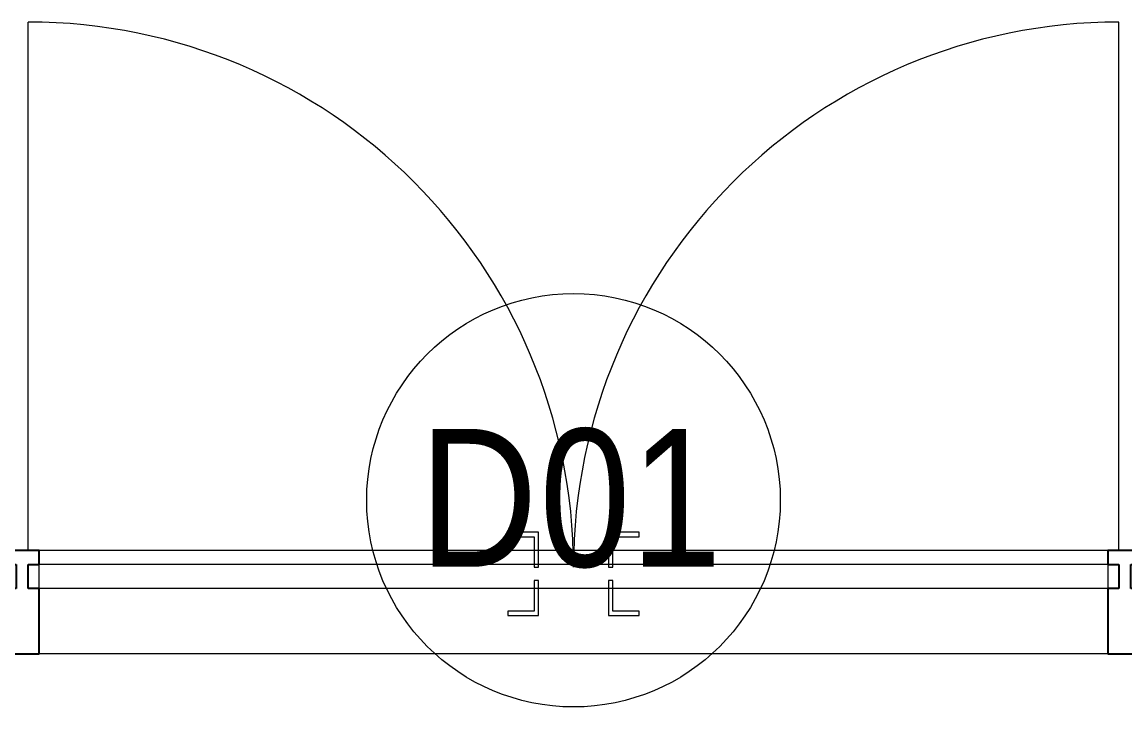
# Model space of a CAD drawing. Header units: millimetres. Extents: x -9358 to 257996, y -67499 to 9117.
# Drawn here: x 22550 to 24150, y -35375 to -34381 of the extents above; entities that cross this region are included whole.
import ezdxf
from ezdxf import colors
from ezdxf.entities.mleader import LeaderData, LeaderLine
from ezdxf.math import Vec2, Vec3

# ---------------------------------------------------------------- set-up
doc = ezdxf.new("R2010")
doc.units = ezdxf.units.MM
doc.header["$LTSCALE"] = 1000
for name, color, linetype, lineweight in [('A-DOOR', 8, 'Continuous', 9), ('A-DOR', 8, 'Continuous', 9), ('A-FLR-PAT', 8, 'Continuous', 18), ('A-TYP-DOR', 8, 'Continuous', 0), ('A-WAL-CRT-MLN', 8, 'Continuous', 9), ('A-WAL-CRT-MLN-1', 8, 'Continuous', 25)]:
    doc.layers.add(name, color=color, linetype=linetype, lineweight=lineweight)
doc.layers.add('CCTVNET', color=6, linetype='Continuous')
doc.styles.add('Arial_7', font='arial.ttf', dxfattribs={"width": 0.85, "height": 200})
doc.styles.add('ELEC', font='romant.shx', dxfattribs={"width": 0.8, "oblique": 15, "height": 0.18})

# ---------------------------------------------------------------- blocks, each defined once
blk = doc.blocks.new('Door Tag - Door Tag-41184-01-Ground Floor Plan')
at = {"layer": 'A-TYP-DOR'}
blk.add_circle((0, 0), 3, dxfattribs=at)
blk = doc.blocks.new('M_Door-Curtain-Wall-Double-Glass - M_Door-Curtain-Wall-Double-Glass-1600_2500-2866187-01-Ground Floor Furniture Plan')
at = {"layer": 'A-DOOR'}
for p, q in [((-791.3, -75), (-791.3, -842.1)), ((791.3, -75), (791.3, -842.1))]:
    blk.add_line(p, q, dxfattribs=at)
for centre, start, end in [((-791.3, -50.8), 270, 360), ((791.3, -50.8), 180, 270)]:
    blk.add_arc(centre, 791.3, start, end, dxfattribs=at)
at = {"layer": 'A-DOR'}
for p, q in [((-50.8, 19.1), (-95.2, 19.1)), ((-95.2, 19.1), (-95.2, 12.7)), ((-50.8, -31.7), (-50.8, 19.1)), ((50.8, 19.1), (50.8, -31.7)), ((95.3, 19.1), (50.8, 19.1)), ((95.3, 12.7), (95.3, 19.1)), ((-95.2, 12.7), (-57.1, 12.7)), ((-57.1, 12.7), (-57.1, -31.7)), ((57.2, -31.7), (57.2, 12.7)), ((57.2, 12.7), (95.3, 12.7)), ((-57.1, -31.7), (-50.8, -31.7)), ((50.8, -31.7), (57.2, -31.7)), ((-50.8, -50.8), (-57.1, -50.8)), ((-57.1, -50.8), (-57.1, -95.2)), ((-50.8, -101.6), (-50.8, -50.8)), ((57.2, -50.8), (50.8, -50.8)), ((50.8, -50.8), (50.8, -101.6)), ((57.2, -95.2), (57.2, -50.8)), ((-57.1, -95.2), (-95.2, -95.2)), ((-95.2, -95.2), (-95.2, -101.6)), ((95.3, -95.2), (57.2, -95.2)), ((95.3, -101.6), (95.3, -95.2)), ((-95.2, -101.6), (-50.8, -101.6)), ((50.8, -101.6), (95.3, -101.6))]:
    blk.add_line(p, q, dxfattribs=at)
blk = doc.blocks.new('Rectangular Mullion - 50 x 150_Profile_Center-517007-01-Ground Floor Furniture Plan')
at = {"layer": 'A-WAL-CRT-MLN-1'}
for p, q in [((-25, 55), (-25, 75)), ((-25, 75), (25, 75)), ((25, 75), (25, 55)), ((-8.6875, 55), (-25, 55)), ((-8.6875, 20), (-8.6875, 55)), ((25, 55), (8.6875, 55)), ((8.6875, 55), (8.6875, 20)), ((-25, -75), (-25, 20)), ((-25, 20), (-8.6875, 20)), ((8.6875, 20), (25, 20)), ((25, 20), (25, -75)), ((25, -75), (-25, -75))]:
    blk.add_line(p, q, dxfattribs=at)
blk = doc.blocks.new('Rectangular Mullion - 50 x 150_left-516780-01-Ground Floor Furniture Plan')
at = {"layer": 'A-WAL-CRT-MLN'}
for p, q in [((23350, -34999.5), (24125, -34999.5)), ((23350, -35019.5), (24125, -35019.5)), ((24125, -35020), (24125, -35054.5)), ((23350, -35054.5), (24125, -35054.5)), ((23350, -35149.5), (24125, -35149.5))]:
    blk.add_line(p, q, dxfattribs=at)
blk = doc.blocks.new('Rectangular Mullion - 50 x 150_left-516796-01-Ground Floor Furniture Plan')
at = {"layer": 'A-WAL-CRT-MLN'}
for p, q in [((22575, -34999.5), (23350, -34999.5)), ((22575, -35019.5), (23350, -35019.5)), ((22575, -35054.5), (22575, -35020)), ((22575, -35054.5), (23350, -35054.5)), ((22575, -35149.5), (23350, -35149.5))]:
    blk.add_line(p, q, dxfattribs=at)
blk = doc.blocks.new('G')
at = {"layer": 'A-FLR-PAT'}
for p, q in [((22525, -34999.5), (23292.8, -34999.5)), ((23299.2, -34999.5), (23400.8, -34999.5)), ((23407.1, -34999.5), (24175, -34999.5)), ((24125, -35150), (22575, -35150))]:
    blk.add_line(p, q, dxfattribs=at)
at = {"layer": 'A-DOR', "rotation": 180}
blk.add_blockref('M_Door-Curtain-Wall-Double-Glass - M_Door-Curtain-Wall-Double-Glass-1600_2500-2866187-01-Ground Floor Furniture Plan', (23350, -35075), dxfattribs=at)
at = {"layer": 'A-WAL-CRT-MLN', "extrusion": (0, 0, -1)}
for p in [(-22550, -35075), (-24150, -35075)]:
    blk.add_blockref('Rectangular Mullion - 50 x 150_Profile_Center-517007-01-Ground Floor Furniture Plan', p, dxfattribs=at)
at = {"layer": 'A-WAL-CRT-MLN'}
for name in ['Rectangular Mullion - 50 x 150_left-516796-01-Ground Floor Furniture Plan', 'Rectangular Mullion - 50 x 150_left-516780-01-Ground Floor Furniture Plan']:
    blk.add_blockref(name, (0, 0), dxfattribs=at)

msp = doc.modelspace()

# ---------------------------------------------------------------- block references
msp.add_blockref('G', (0, -148.1))

# ---------------------------------------------------------------- next in the draw order: block references
at = {"layer": 'A-TYP-DOR', "xscale": 99.99999999999991, "yscale": 99.99999999999991, "zscale": 99.99999999999991}
msp.add_blockref('Door Tag - Door Tag-41184-01-Ground Floor Plan', (23350, -35075), dxfattribs=at)

# ---------------------------------------------------------------- next in the draw order: texts
at = {"layer": 'A-TYP-DOR', "char_height": 200, "attachment_point": 1, "style": 'Arial_7'}
for s, insert, width in [('D', (23126.3, -34971.4), 211.245), ('01', (23300.6, -34971.4), 327.088)]:
    msp.add_mtext(s, dxfattribs=dict(at, insert=insert, width=width))

# ---------------------------------------------------------------- next in the draw order: leaders
at = {"layer": 'CCTVNET', "color": 3}
ml = msp.add_multileader_mtext('Standard', dxfattribs=at)
ml.set_content('{\\C6;CABLE TRUNK (200X100X150mm) FOR CCTV & ACCESS CONTROL}', color=2, style='ELEC')
ml.set_leader_properties(color=6)
ml.build(insert=Vec2(0, 0))
ml.multileader.update_dxf_attribs({"text_left_attachment_type": 6, "text_right_attachment_type": 6, "dogleg_length": 1703.1, "arrow_head_size": 151.4})
ctx = ml.context
ctx.base_point, ctx.char_height, ctx.arrow_head_size, ctx.landing_gap_size, ctx.plane_origin = Vec3(10418.6, -35141.1), 227.107, 151.4, 22.7, Vec3(-2585.3, -72483)
ctx.left_attachment, ctx.right_attachment = 6, 6
notes = []
notes.append((ctx, [(0, (1, 1, 0), (10241, -35141.1), (1, 0), 177.6, [(0, [(8710.3, -34716.6)], 0, [])])]))
ctx.mtext.insert, ctx.mtext.width, ctx.mtext.line_spacing_factor, ctx.mtext.flow_direction = Vec3(10441.3, -34838.3), 213786.42, 2, 5
for ctx, leaders in notes:
    for number, flags, end, landing, length, lines in leaders:
        leader = LeaderData()
        leader.index, (leader.has_last_leader_line, leader.has_dogleg_vector, leader.attachment_direction) = number, flags
        leader.last_leader_point, leader.dogleg_vector, leader.dogleg_length = Vec3(end), Vec3(landing), length
        for number, points, colour, breaks in lines:
            line = LeaderLine()
            line.index, line.vertices, line.color, line.breaks = number, Vec3.list(points), colors.encode_raw_color(colour), breaks
            leader.lines.append(line)
        ctx.leaders.append(leader)

doc.saveas('drawing.dxf')
